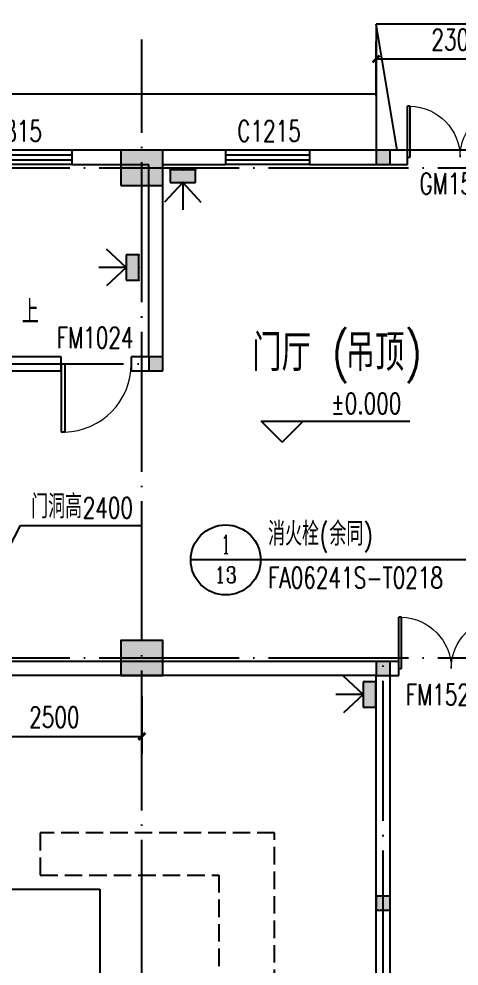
# Model space of a CAD drawing. Extents: x -93062 to 326984, y -142534 to 91021.
# Drawn here: x -28090 to -21798, y 69972 to 83499 of the extents above; entities that cross this region are included whole.
import ezdxf
from ezdxf.enums import TextEntityAlignment as Align

# ---------------------------------------------------------------- set-up
doc = ezdxf.new("R2010")
doc.units = 0
doc.header["$LTSCALE"] = 1000
doc.header["$MEASUREMENT"] = 0
doc.linetypes.add('DASH', pattern=[0.35, 0.25, -0.1])
doc.linetypes.add('DOTE', pattern=[2.42, 2, -0.2, 0.02, -0.2])
doc.layers.get('0').update_dxf_attribs({"color": 8})
doc.layers.get('Defpoints').update_dxf_attribs({"color": 8})
for name, color, linetype in [('-人员定位', 6, 'Continuous'), ('AXIS', 8, 'Continuous'), ('CENTRE LINE', 8, 'DOTE'), ('COLUMN', 8, 'Continuous'), ('DIM_ELEV', 8, 'Continuous'), ('DIM_IDEN', 8, 'Continuous'), ('DIM_LEAD', 8, 'Continuous'), ('DOTE', 8, 'DOTE'), ('EQUIPMENT', 8, 'Continuous'), ('GROUND', 8, 'Continuous'), ('PUB_DIM', 8, 'Continuous'), ('PUB_HATCH', 8, 'Continuous'), ('PUB_TEXT', 8, 'Continuous'), ('STAIR', 8, 'Continuous'), ('TEXT', 8, 'Continuous'), ('WALL', 8, 'Continuous'), ('WINDOW', 8, 'Continuous'), ('WINDOW_TEXT', 8, 'Continuous')]:
    doc.layers.add(name, color=color, linetype=linetype)
doc.styles.add('_TCH_DIM', font='SIMPLEX', dxfattribs={"bigfont": 'GBCBIG'})
doc.styles.add('_TCH_DIM_T3', font='SIMPLEX', dxfattribs={"width": 0.705882, "bigfont": 'GBCBIG'})
doc.styles.add('_TCH_LABEL', font='COMPLEX', dxfattribs={"bigfont": 'GBCBIG'})
doc.styles.add('_TCH_WINDOW', font='SIMPLEX', dxfattribs={"bigfont": 'GBCBIG'})
doc.styles.add('HZTXT', font='geditxt.shx', dxfattribs={"width": 0.8, "bigfont": 'hztxt1.shx'})
doc.dimstyles.new('_TCH_ARCH&&100', dxfattribs={"dimtxt": 297.5, "dimasz": 100, "dimexe": 250, "dimexo": 300, "dimgap": 126.25, "dimtad": 1, "dimdec": 0, "dimzin": 0, "dimdsep": 46, "dimtxsty": '_TCH_DIM_T3', "dimblk": 'ARCHTICK', "dimcen": 0.09, "dimazin": 2, "dimtfac": 1, "dimtdec": 0, "dimtix": 1, "dimtmove": 2, "dimatfit": 3, "dimfxl": 1, "dimtolj": 1, "dimtzin": 0, "dimarcsym": 0})

# ---------------------------------------------------------------- blocks, each defined once
blk = doc.blocks.new('_FZH')
blk.add_lwpolyline([(-0.5, -0.5), (0.5, -0.5), (0.5, 0.5), (-0.5, 0.5)], close=True)
at = {"layer": 'PUB_HATCH'}
blk.add_solid([(-0.5, -0.5), (0.5, -0.5), (-0.5, 0.5), (0.5, 0.5)], dxfattribs=at)
blk = doc.blocks.new('A$C78DD753C')
at = {"layer": 'COLUMN', "xscale": 600.0000000000146, "yscale": 500, "zscale": 500}
for p in [(7100, 0), (7100, -7000)]:
    blk.add_blockref('_FZH', p, dxfattribs=at)
blk = doc.blocks.new('A$C42A87479')
at = {"layer": 'EQUIPMENT', "color": 251, "linetype": 'DASH'}
blk.add_lwpolyline([(8200, -15200), (8200, -20550), (10250, -20550), (10250, -19750), (9000, -19750), (9000, -9500), (5650, -9500), (5650, -10100), (8200, -10100), (8200, -14600), (5650, -14600), (5650, -15200), (8200, -15200)], dxfattribs=at)
blk = doc.blocks.new('A$C67FE3C39')
at = {"layer": 'EQUIPMENT', "lineweight": -3}
for p, q in [((800, -3000), (6200, -3000)), ((6200, -3000), (6200, -5400))]:
    blk.add_line(p, q, dxfattribs=at)
blk = doc.blocks.new('_ArchTick')
at = {"color": 0, "linetype": 'ByBlock', "const_width": 0.4}
blk.add_lwpolyline([(-0.5, -0.5), (0.5, 0.5)], dxfattribs=at)
blk = doc.blocks.new('*D1315')
at = {"layer": 'Defpoints', "color": 0, "transparency": 16777216}
for p in [(-20684, 82928), (-22984, 82100), (-20684, 82100)]:
    blk.add_point(p, dxfattribs=at)
at = {"layer": 'PUB_DIM', "color": 0, "lineweight": -2, "transparency": 16777216}
for p, q in [((-22984, 82400), (-22984, 83178)), ((-20684, 82400), (-20684, 83178)), ((-22984, 82928), (-20684, 82928))]:
    blk.add_line(p, q, dxfattribs=at)
at = {"layer": 'PUB_DIM', "color": 0, "lineweight": -2, "transparency": 16777216, "xscale": 100, "yscale": 100, "zscale": 100, "rotation": 180}
blk.add_blockref('_ArchTick', (-22984, 82928), dxfattribs=at)
at = {"layer": 'PUB_DIM', "color": 0, "lineweight": -2, "transparency": 16777216, "xscale": 100, "yscale": 100, "zscale": 100}
blk.add_blockref('_ArchTick', (-20684, 82928), dxfattribs=at)
at = {"layer": 'PUB_DIM', "color": 0, "transparency": 16777216, "insert": (-21834, 83202), "char_height": 297.5, "attachment_point": 5, "style": '_TCH_DIM_T3'}
blk.add_mtext('\\A1;2300', dxfattribs=at)
blk = doc.blocks.new('*D1533')
at = {"layer": 'Defpoints', "color": 0, "transparency": 16777216}
for p in [(-28834, 74122), (-26334, 74122), (-26334, 73252)]:
    blk.add_point(p, dxfattribs=at)
at = {"layer": 'PUB_DIM', "color": 0, "lineweight": -2, "transparency": 16777216}
for p, q in [((-28834, 73822), (-28834, 73002)), ((-26334, 73822), (-26334, 73002)), ((-28834, 73252), (-26334, 73252))]:
    blk.add_line(p, q, dxfattribs=at)
at = {"layer": 'PUB_DIM', "color": 0, "lineweight": -2, "transparency": 16777216, "xscale": 100, "yscale": 100, "zscale": 100, "rotation": 180}
blk.add_blockref('_ArchTick', (-28834, 73252), dxfattribs=at)
at = {"layer": 'PUB_DIM', "color": 0, "lineweight": -2, "transparency": 16777216, "xscale": 100, "yscale": 100, "zscale": 100}
blk.add_blockref('_ArchTick', (-26334, 73252), dxfattribs=at)
at = {"layer": 'PUB_DIM', "color": 0, "transparency": 16777216, "insert": (-27584, 73527), "char_height": 297.5, "attachment_point": 5, "style": '_TCH_DIM_T3'}
blk.add_mtext('\\A1;2500', dxfattribs=at)
blk = doc.blocks.new('*D1567')
at = {"layer": 'AXIS', "color": 0, "lineweight": -2, "transparency": 16777216}
for p, q in [((-33434, 83612), (-33434, 86862)), ((-10334, 83612), (-10334, 86862)), ((-33434, 86612), (-10334, 86612))]:
    blk.add_line(p, q, dxfattribs=at)
at = {"layer": 'Defpoints', "color": 0, "transparency": 16777216}
for p in [(-10334, 86612), (-33434, 83312), (-10334, 83312)]:
    blk.add_point(p, dxfattribs=at)
at = {"layer": 'AXIS', "color": 0, "lineweight": -2, "transparency": 16777216, "xscale": 100, "yscale": 100, "zscale": 100, "rotation": 180}
blk.add_blockref('_ArchTick', (-33434, 86612), dxfattribs=at)
at = {"layer": 'AXIS', "color": 0, "lineweight": -2, "transparency": 16777216, "xscale": 100, "yscale": 100, "zscale": 100}
blk.add_blockref('_ArchTick', (-10334, 86612), dxfattribs=at)
at = {"layer": 'AXIS', "color": 0, "transparency": 16777216, "insert": (-21884, 86887), "char_height": 297.5, "attachment_point": 5, "style": '_TCH_DIM_T3'}
blk.add_mtext('\\A1;23100', dxfattribs=at)
blk = doc.blocks.new('$DorLib2D$00000001')
for p, q in [((0.45, 0.975), (0.5, 0.975)), ((0.45, 0), (0.45, 0.975)), ((0.5, 0), (0.5, 0.975)), ((0.5, 0), (0.45, 0))]:
    blk.add_line(p, q)
at = {"lineweight": 13}
blk.add_arc((0.475, 0), 0.975, 91.4693, 180, dxfattribs=at)
blk = doc.blocks.new('$DorLib2D$00000002')
for p, q in [((-0.5, 0), (-0.5, 0.4875)), ((-0.475, 0.4875), (-0.5, 0.4875)), ((-0.475, 0), (-0.475, 0.4875)), ((0.475, 0), (0.475, 0.4875)), ((0.475, 0.4875), (0.5, 0.4875)), ((0.5, 0), (0.5, 0.4875)), ((-0.5, 0), (-0.475, 0)), ((0.5, 0), (0.475, 0))]:
    blk.add_line(p, q)
at = {"lineweight": 13}
for centre, start, end in [((-0.4875, 0), 0, 88.53072), ((0.4875, 0), 91.46928, 180)]:
    blk.add_arc(centre, 0.4875, start, end, dxfattribs=at)
blk = doc.blocks.new('$TCHSYS$WIN2D')
for p, q in [((-0.5, 0.5), (0.5, 0.5)), ((0.5, 0.1667), (-0.5, 0.1667)), ((0.5, -0.1667), (-0.5, -0.1667)), ((-0.5, -0.5), (0.5, -0.5))]:
    blk.add_line(p, q)
blk = doc.blocks.new('定位基站')
at = {"layer": '-人员定位', "ltscale": 0.01}
h = blk.add_hatch(color=256, dxfattribs=at)
h.dxf.hatch_style = 1
h.paths.add_polyline_path([(406524, 477798), (406524, 477617), (406162, 477617), (406162, 477798)])
at = {"layer": '-人员定位', "color": 6}
for p, q in [((406343, 477798), (406343, 478186)), ((406343, 477798), (406082, 478077)), ((406343, 477798), (406604, 478077)), ((406343, 477995), (406343, 477995)), ((406162, 477798), (406524, 477798)), ((406162, 477617), (406162, 477798)), ((406524, 477798), (406524, 477617)), ((406524, 477617), (406162, 477617))]:
    blk.add_line(p, q, dxfattribs=at)
for p in [(406343, 477798), (406162, 477617), (406343, 477617), (406524, 477617)]:
    blk.add_point(p, dxfattribs=at)

msp = doc.modelspace()

# ---------------------------------------------------------------- hatches: boundary and pattern name
at = {"layer": 'PUB_HATCH'}
for points in [[(-22984.3, 81622.1), (-22984.3, 81422.1), (-22784.3, 81422.1), (-22784.3, 81622.1)], [(-26234.3, 78672.1), (-26234.3, 78472.1), (-26034.3, 78472.1), (-26034.3, 78672.1)], [(-22984.3, 74122.1), (-22784.3, 74122.1), (-22784.3, 74322.1), (-22984.3, 74322.1)], [(-22984.3, 70972.1), (-22984.3, 70772.1), (-22784.3, 70772.1), (-22784.3, 70972.1)]]:
    msp.add_hatch(color=256, dxfattribs=at).paths.add_polyline_path(points)

# ---------------------------------------------------------------- linework, layer by layer
at = {"layer": 'CENTRE LINE'}
msp.add_line((-33434.3, 78572.1), (-26334.3, 78572.1), dxfattribs=at)
msp.add_lwpolyline([(-22884.3, 43003.5), (-22884.3, 74372.1)], dxfattribs=at)
at = {"layer": 'COLUMN'}
for p, q in [((-22984.3, 81622.1), (-22984.3, 81422.1)), ((-22784.3, 81622.1), (-22984.3, 81622.1)), ((-22784.3, 81422.1), (-22784.3, 81622.1)), ((-22984.3, 81422.1), (-22784.3, 81422.1)), ((-26234.3, 78672.1), (-26234.3, 78472.1)), ((-26034.3, 78672.1), (-26234.3, 78672.1)), ((-26034.3, 78472.1), (-26034.3, 78672.1)), ((-26234.3, 78472.1), (-26034.3, 78472.1)), ((-22784.3, 74322.1), (-22984.3, 74322.1)), ((-22984.3, 74322.1), (-22984.3, 74122.1)), ((-22784.3, 74122.1), (-22784.3, 74322.1)), ((-22984.3, 74122.1), (-22784.3, 74122.1)), ((-22984.3, 70972.1), (-22984.3, 70772.1)), ((-22784.3, 70972.1), (-22984.3, 70972.1)), ((-22784.3, 70772.1), (-22784.3, 70972.1)), ((-22984.3, 70772.1), (-22784.3, 70772.1))]:
    msp.add_line(p, q, dxfattribs=at)
at = {"layer": 'DIM_ELEV'}
for p, q in [((-24325.5, 77453.5), (-24625.5, 77753.5)), ((-24625.5, 77753.5), (-22500.7, 77753.5)), ((-24325.5, 77453.5), (-24025.5, 77753.5))]:
    msp.add_line(p, q, dxfattribs=at)
at = {"layer": 'DIM_IDEN'}
for p, q in [((-24634.5, 75772), (-25634.5, 75772)), ((-21249.3, 75772), (-24634.5, 75772))]:
    msp.add_line(p, q, dxfattribs=at)
msp.add_circle((-25134.5, 75772), 500, dxfattribs=at)
at = {"layer": 'DIM_LEAD'}
for p, q in [((-28794.3, 74869.1), (-28066.1, 76261.9)), ((-28066.1, 76261.9), (-26334.3, 76261.9))]:
    msp.add_line(p, q, dxfattribs=at)
at = {"layer": 'DOTE'}
for p, q in [((-36622.7, 81372.1), (-7716.7, 81372.1)), ((-36622.7, 74372.1), (-7716.7, 74372.1))]:
    msp.add_line(p, q, dxfattribs=at)
msp.add_lwpolyline([(-26334.3, 21372.1), (-26334.3, 83205.2)], dxfattribs=at)
at = {"layer": 'GROUND'}
for p, q in [((-22984.3, 82422.1), (-34534.3, 82422.1)), ((-22984.3, 81622.1), (-29134, 81622.1))]:
    msp.add_line(p, q, dxfattribs=at)
at = {"layer": 'STAIR'}
for p, q in [((-20484.3, 83422.1), (-22984.3, 83422.1)), ((-22984.3, 83422.1), (-22984.3, 81622.1)), ((-22684.3, 81622.1), (-22984.3, 83422.1)), ((-20484.3, 81622.1), (-22784.3, 81622.1))]:
    msp.add_line(p, q, dxfattribs=at)
at = {"layer": 'WALL'}
for p, q in [((-26134.3, 81622.1), (-27334, 81622.1)), ((-27334, 81622.1), (-27334, 81422.1)), ((-25134.3, 81622.1), (-26134.3, 81622.1)), ((-25134.3, 81422.1), (-25134.3, 81622.1)), ((-22534.3, 81622.1), (-23934.3, 81622.1)), ((-23934.3, 81622.1), (-23934.3, 81422.1)), ((-22534.3, 81422.1), (-22534.3, 81622.1)), ((-27334, 81422.1), (-26234.3, 81422.1)), ((-26234.3, 78672.1), (-26234.3, 81422.1)), ((-26034.3, 81422.1), (-25134.3, 81422.1)), ((-26034.3, 78472.1), (-26034.3, 81422.1)), ((-23934.3, 81422.1), (-22534.3, 81422.1)), ((-27484.3, 78672.1), (-28834.3, 78672.1)), ((-27484.3, 78472.1), (-27484.3, 78672.1)), ((-26234.3, 78672.1), (-26484.3, 78672.1)), ((-26484.3, 78672.1), (-26484.3, 78472.1)), ((-28734.3, 78472.1), (-27484.3, 78472.1)), ((-26484.3, 78472.1), (-26034.3, 78472.1)), ((-22884.3, 74322.1), (-28734.3, 74322.1)), ((-22659.3, 74322.1), (-22884.3, 74322.1)), ((-22659.3, 74122.1), (-22659.3, 74322.1)), ((-22984.3, 74122.1), (-28834.3, 74122.1)), ((-22984.3, 60622.1), (-22984.3, 74122.1)), ((-22784.3, 74122.1), (-22659.3, 74122.1)), ((-22784.3, 60522.1), (-22784.3, 74122.1))]:
    msp.add_line(p, q, dxfattribs=at)
at = {"layer": 'WINDOW'}
msp.add_line((-21034.3, 81622.1), (-22534.3, 81622.1), dxfattribs=at)

# ---------------------------------------------------------------- block references
at = {"layer": '-人员定位', "xscale": -1}
for p, rotation in [((-432091.6, 558960.6), 180), ((451240.2, 486290.4), 90), ((454627.7, 480192.5), 90)]:
    msp.add_blockref('定位基站', p, dxfattribs=dict(at, rotation=rotation))
at = {"layer": 'COLUMN'}
msp.add_blockref('A$C78DD753C', (-33434.3, 81372.1), dxfattribs=at)
at = {"layer": 'EQUIPMENT'}
for name, p in [('A$C42A87479', (-33434.3, 81372.1)), ('A$C67FE3C39', (-33134.3, 74072.1))]:
    msp.add_blockref(name, p, dxfattribs=at)
at = {"layer": 'WINDOW'}
ref = msp.add_blockref('$DorLib2D$00000002', (-21784.3, 81522.1), dxfattribs=dict(at, xscale=1500, yscale=-1500, zscale=1500, rotation=180))
ref.add_attrib('A', 'GM1524', (-22364.3, 80998.3), dxfattribs={"layer": 'WINDOW_TEXT', "height": 297.5, "style": '_TCH_WINDOW', "width": 0.705882})
ref = msp.add_blockref('$TCHSYS$WIN2D', (-28234, 81522.1), dxfattribs=dict(at, xscale=1800, yscale=200, zscale=1800, rotation=180))
ref.add_attrib('A', 'C1815', (-28669, 81748.3), dxfattribs={"layer": 'WINDOW_TEXT', "height": 297.5, "style": '_TCH_WINDOW', "width": 0.705882})
ref = msp.add_blockref('$TCHSYS$WIN2D', (-24534.3, 81522.1), dxfattribs=dict(at, xscale=1200, yscale=200, zscale=1200, rotation=180))
ref.add_attrib('A', 'C1215', (-24969.3, 81748.3), dxfattribs={"layer": 'WINDOW_TEXT', "height": 297.5, "style": '_TCH_WINDOW', "width": 0.705882})
ref = msp.add_blockref('$DorLib2D$00000001', (-26984.3, 78572.1), dxfattribs=dict(at, xscale=-1000, yscale=-1000, zscale=-1000))
ref.add_attrib('A', 'FM1024', (-27549.3, 78798.3), dxfattribs={"layer": 'WINDOW_TEXT', "height": 297.5, "style": '_TCH_WINDOW', "width": 0.705882})
ref = msp.add_blockref('$DorLib2D$00000002', (-21909.3, 74222.1), dxfattribs=dict(at, xscale=1500, yscale=-1500, zscale=1500, rotation=180))
ref.add_attrib('A', 'FM1524a', (-22559.3, 73698.3), dxfattribs={"layer": 'WINDOW_TEXT', "height": 297.5, "style": '_TCH_WINDOW', "width": 0.705882})

# ---------------------------------------------------------------- texts
at = {"layer": 'PUB_TEXT', "style": '_TCH_DIM'}
for s, height, p in [('上', 337.6, (-28049.3, 79147.1)), ('门洞高', 337.59, (-27916.5, 76366.9)), ('消火栓', 337.59, (-24529.5, 75976.2)), ('余同', 337.59, (-23652.3, 75976.2))]:
    msp.add_text(s, height=height, dxfattribs=at).set_placement(p)
at = {"layer": 'PUB_TEXT', "style": '_TCH_DIM', "width": 0.705882}
for s, p in [('%%P0.000', (-23630.7, 77858.5)), ('2400', (-27179.3, 76366.9)), ('(', (-23792.3, 75976.2)), (')', (-23160.8, 75976.2)), ('FA06241S-T0218', (-24529.5, 75369.5))]:
    msp.add_text(s, height=297.5, dxfattribs=at).set_placement(p)
at = {"layer": 'PUB_TEXT', "style": '_TCH_LABEL'}
for s, height, p, p2 in [('1', 267.7, (-25191.9, 75863.6), (-25077.1, 75863.6)), ('13', 230.99, (-25294, 75443.9), (-24975, 75443.9))]:
    msp.add_text(s, height=height, dxfattribs=at).set_placement(p, p2, align=Align.FIT)
at = {"layer": 'TEXT', "style": 'HZTXT', "width": 0.8}
for s, p in [('门厅', (-24755, 78469)), ('(', (-23615.3, 78472.8)), ('吊顶', (-23419.3, 78472.8)), (')', (-22579.3, 78472.8))]:
    msp.add_text(s, height=525, dxfattribs=at).set_placement(p)

# ---------------------------------------------------------------- dimensions: what is measured, and where the dimension line sits
at = {"layer": 'AXIS'}
dim = msp.add_aligned_dim(p1=(-33434.3, 83312), p2=(-10334.3, 83312), distance=3300, dimstyle='_TCH_ARCH&&100', dxfattribs=at)
dim.commit()
dim.dimension.update_dxf_attribs({"geometry": '*D1567', "text_midpoint": (-21884.3, 86887)})
at = {"layer": 'PUB_DIM'}
for p1, p2, distance, picture, middle in [((-22984.3, 82100), (-20684.3, 82100), 827.5, '*D1315', (-21834.3, 83202.5)), ((-28834.3, 74122.1), (-26334.3, 74122.1), -869.7, '*D1533', (-27584.3, 73527.3))]:
    dim = msp.add_aligned_dim(p1=p1, p2=p2, distance=distance, dimstyle='_TCH_ARCH&&100', dxfattribs=at)
    dim.commit()
    dim.dimension.update_dxf_attribs({"geometry": picture, "text_midpoint": middle})

doc.saveas('drawing.dxf')
